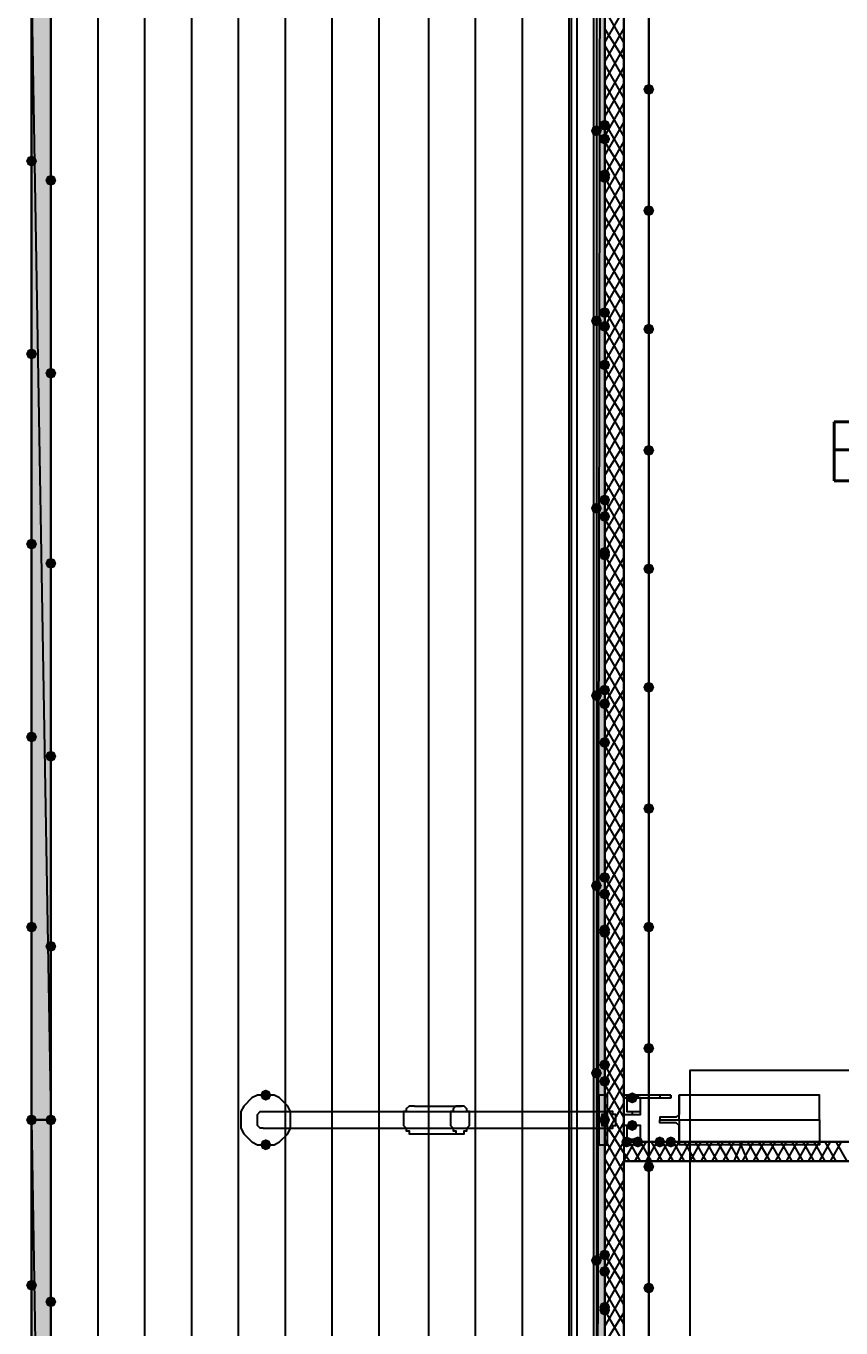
# Model space of a CAD drawing. Header units: millimetres. Extents: x 0 to 420, y 0 to 297.
# Drawn here: x 98.93 to 111.45, y 137.52 to 157.52 of the extents above; entities that cross this region are included whole.
import ezdxf

# ---------------------------------------------------------------- set-up
doc = ezdxf.new("R2010")
doc.units = ezdxf.units.MM
doc.layers.get('0').update_dxf_attribs({"linetype": 'CONTINUOUS'})
doc.styles.get("Standard").update_dxf_attribs({"font": 'STANDARD'})

msp = doc.modelspace()

# ---------------------------------------------------------------- hatches: boundary and pattern name
at = {"true_color": 0x000007}
h = msp.add_hatch(color=0, dxfattribs=at)
h.paths.add_polyline_path([(107.823, 122.766667), (107.696, 122.766667), (107.823, 205.062667)], flags=0)
h.paths.add_polyline_path([(107.696, 122.766667), (107.823, 205.062667), (107.696, 205.062667)], flags=0)
h = msp.add_hatch(color=0, dxfattribs=at)
h.paths.add_polyline_path([(99.017667, 140.716), (99.017667, 158.115), (99.314, 140.716)], flags=0)
h.paths.add_polyline_path([(99.017667, 158.115), (99.314, 140.716), (99.314, 158.115)], flags=0)
h = msp.add_hatch(color=0, dxfattribs=at)
h.paths.add_polyline_path([(107.823, 158.115), (107.823, 140.716)], flags=0)
h.paths.add_polyline_path([(107.823, 140.716), (107.823, 158.115)], flags=0)
for points in [[(108.585, 156.548667), (108.560129, 156.488871), (108.500333, 156.464), (108.440538, 156.488871), (108.415667, 156.548667), (108.440537, 156.608462), (108.500333, 156.633333), (108.560129, 156.608463)], [(108.585, 154.686), (108.560129, 154.626204), (108.500333, 154.601333), (108.440538, 154.626204), (108.415667, 154.686), (108.440537, 154.745796), (108.500333, 154.770667), (108.560129, 154.745796)], [(108.585, 152.865667), (108.560129, 152.805871), (108.500333, 152.781), (108.440538, 152.805871), (108.415667, 152.865667), (108.440537, 152.925462), (108.500333, 152.950333), (108.560129, 152.925463)], [(108.585, 151.003), (108.560129, 150.943204), (108.500333, 150.918333), (108.440538, 150.943204), (108.415667, 151.003), (108.440537, 151.062796), (108.500333, 151.087667), (108.560129, 151.062796)], [(108.585, 149.182667), (108.560129, 149.122871), (108.500333, 149.098), (108.440538, 149.122871), (108.415667, 149.182667), (108.440537, 149.242462), (108.500333, 149.267333), (108.560129, 149.242463)], [(108.585, 147.362333), (108.560129, 147.302537), (108.500333, 147.277667), (108.440538, 147.302537), (108.415667, 147.362333), (108.440537, 147.422129), (108.500333, 147.447), (108.560129, 147.422129)], [(108.585, 145.499667), (108.560129, 145.439871), (108.500333, 145.415), (108.440538, 145.439871), (108.415667, 145.499667), (108.440537, 145.559462), (108.500333, 145.584333), (108.560129, 145.559463)], [(108.585, 143.679333), (108.560129, 143.619537), (108.500333, 143.594667), (108.440538, 143.619537), (108.415667, 143.679333), (108.440537, 143.739129), (108.500333, 143.764), (108.560129, 143.739129)], [(108.585, 141.816667), (108.560129, 141.756871), (108.500333, 141.732), (108.440538, 141.756871), (108.415667, 141.816667), (108.440537, 141.876462), (108.500333, 141.901333), (108.560129, 141.876463)], [(102.700667, 141.097), (102.675796, 141.037204), (102.616, 141.012333), (102.556204, 141.037204), (102.531333, 141.097), (102.556204, 141.156796), (102.616, 141.181667), (102.675796, 141.156796)], [(108.331, 141.054667), (108.306129, 140.994871), (108.246333, 140.97), (108.186537, 140.994871), (108.161667, 141.054667), (108.186537, 141.114462), (108.246333, 141.139333), (108.306129, 141.114463)], [(108.331, 140.631333), (108.306129, 140.571537), (108.246333, 140.546667), (108.186537, 140.571537), (108.161667, 140.631333), (108.186537, 140.691129), (108.246333, 140.716), (108.306129, 140.691129)], [(102.700667, 140.335), (102.675796, 140.275204), (102.616, 140.250333), (102.556204, 140.275204), (102.531333, 140.335), (102.556204, 140.394796), (102.616, 140.419667), (102.675796, 140.394796)], [(108.246333, 140.377333), (108.221463, 140.317537), (108.161667, 140.292667), (108.101871, 140.317537), (108.077, 140.377333), (108.101871, 140.437129), (108.161667, 140.462), (108.221462, 140.437129)], [(108.415667, 140.377333), (108.390796, 140.317537), (108.331, 140.292667), (108.271204, 140.317537), (108.246333, 140.377333), (108.271204, 140.437129), (108.331, 140.462), (108.390796, 140.437129)], [(108.754333, 140.377333), (108.729462, 140.317537), (108.669667, 140.292667), (108.609871, 140.317537), (108.585, 140.377333), (108.609871, 140.437129), (108.669667, 140.462), (108.729462, 140.437129)], [(108.923667, 140.377333), (108.898796, 140.317537), (108.839, 140.292667), (108.779204, 140.317537), (108.754333, 140.377333), (108.779204, 140.437129), (108.839, 140.462), (108.898796, 140.437129)], [(108.585, 139.996333), (108.560129, 139.936537), (108.500333, 139.911667), (108.440538, 139.936537), (108.415667, 139.996333), (108.440537, 140.056129), (108.500333, 140.081), (108.560129, 140.056129)], [(108.585, 138.133667), (108.560129, 138.073871), (108.500333, 138.049), (108.440538, 138.073871), (108.415667, 138.133667), (108.440537, 138.193462), (108.500333, 138.218333), (108.560129, 138.193463)]]:
    msp.add_hatch(color=0, dxfattribs=at).paths.add_polyline_path(points, flags=0)
at = {"true_color": 0x0000fe}
for points in [[(107.907667, 155.998333), (107.882796, 155.938538), (107.823, 155.913667), (107.763204, 155.938538), (107.738333, 155.998333), (107.763204, 156.058129), (107.823, 156.083), (107.882796, 156.058129)], [(107.780667, 155.913667), (107.755796, 155.853871), (107.696, 155.829), (107.636204, 155.853871), (107.611333, 155.913667), (107.636204, 155.973462), (107.696, 155.998333), (107.755796, 155.973463)], [(107.907667, 155.786667), (107.882796, 155.726871), (107.823, 155.702), (107.763204, 155.726871), (107.738333, 155.786667), (107.763204, 155.846462), (107.823, 155.871333), (107.882796, 155.846463)], [(107.907667, 155.786667), (107.882796, 155.726871), (107.823, 155.702), (107.763204, 155.726871), (107.738333, 155.786667), (107.763204, 155.846462), (107.823, 155.871333), (107.882796, 155.846463)], [(99.102333, 155.448), (99.077463, 155.388204), (99.017667, 155.363333), (98.957871, 155.388204), (98.933, 155.448), (98.957871, 155.507796), (99.017667, 155.532667), (99.077462, 155.507796)], [(99.398667, 155.151667), (99.373796, 155.091871), (99.314, 155.067), (99.254204, 155.091871), (99.229333, 155.151667), (99.254204, 155.211462), (99.314, 155.236333), (99.373796, 155.211463)], [(107.907667, 155.236333), (107.882796, 155.176537), (107.823, 155.151667), (107.763204, 155.176537), (107.738333, 155.236333), (107.763204, 155.296129), (107.823, 155.321), (107.882796, 155.296129)], [(107.907667, 155.194), (107.882796, 155.134204), (107.823, 155.109333), (107.763204, 155.134204), (107.738333, 155.194), (107.763204, 155.253796), (107.823, 155.278667), (107.882796, 155.253796)], [(107.780667, 152.992667), (107.755796, 152.932871), (107.696, 152.908), (107.636204, 152.932871), (107.611333, 152.992667), (107.636204, 153.052462), (107.696, 153.077333), (107.755796, 153.052463)], [(107.907667, 153.119667), (107.882796, 153.059871), (107.823, 153.035), (107.763204, 153.059871), (107.738333, 153.119667), (107.763204, 153.179462), (107.823, 153.204333), (107.882796, 153.179463)], [(107.907667, 152.908), (107.882796, 152.848204), (107.823, 152.823333), (107.763204, 152.848204), (107.738333, 152.908), (107.763204, 152.967796), (107.823, 152.992667), (107.882796, 152.967796)], [(107.907667, 152.908), (107.882796, 152.848204), (107.823, 152.823333), (107.763204, 152.848204), (107.738333, 152.908), (107.763204, 152.967796), (107.823, 152.992667), (107.882796, 152.967796)], [(99.102333, 152.484667), (99.077463, 152.424871), (99.017667, 152.4), (98.957871, 152.424871), (98.933, 152.484667), (98.957871, 152.544462), (99.017667, 152.569333), (99.077462, 152.544463)], [(99.398667, 152.188333), (99.373796, 152.128537), (99.314, 152.103667), (99.254204, 152.128537), (99.229333, 152.188333), (99.254204, 152.248129), (99.314, 152.273), (99.373796, 152.248129)], [(107.907667, 152.315333), (107.882796, 152.255537), (107.823, 152.230667), (107.763204, 152.255537), (107.738333, 152.315333), (107.763204, 152.375129), (107.823, 152.4), (107.882796, 152.375129)], [(107.907667, 152.315333), (107.882796, 152.255537), (107.823, 152.230667), (107.763204, 152.255537), (107.738333, 152.315333), (107.763204, 152.375129), (107.823, 152.4), (107.882796, 152.375129)], [(107.907667, 150.241), (107.882796, 150.181204), (107.823, 150.156333), (107.763204, 150.181204), (107.738333, 150.241), (107.763204, 150.300796), (107.823, 150.325667), (107.882796, 150.300796)], [(107.780667, 150.114), (107.755796, 150.054204), (107.696, 150.029333), (107.636204, 150.054204), (107.611333, 150.114), (107.636204, 150.173796), (107.696, 150.198667), (107.755796, 150.173796)], [(107.907667, 149.987), (107.882796, 149.927204), (107.823, 149.902333), (107.763204, 149.927204), (107.738333, 149.987), (107.763204, 150.046796), (107.823, 150.071667), (107.882796, 150.046796)], [(107.907667, 149.987), (107.882796, 149.927204), (107.823, 149.902333), (107.763204, 149.927204), (107.738333, 149.987), (107.763204, 150.046796), (107.823, 150.071667), (107.882796, 150.046796)], [(99.102333, 149.563667), (99.077463, 149.503871), (99.017667, 149.479), (98.957871, 149.503871), (98.933, 149.563667), (98.957871, 149.623462), (99.017667, 149.648333), (99.077462, 149.623463)], [(107.907667, 149.436667), (107.882796, 149.376871), (107.823, 149.352), (107.763204, 149.376871), (107.738333, 149.436667), (107.763204, 149.496462), (107.823, 149.521333), (107.882796, 149.496463)], [(107.907667, 149.394333), (107.882796, 149.334537), (107.823, 149.309667), (107.763204, 149.334537), (107.738333, 149.394333), (107.763204, 149.454129), (107.823, 149.479), (107.882796, 149.454129)], [(99.398667, 149.267333), (99.373796, 149.207537), (99.314, 149.182667), (99.254204, 149.207537), (99.229333, 149.267333), (99.254204, 149.327129), (99.314, 149.352), (99.373796, 149.327129)], [(107.780667, 147.235333), (107.755796, 147.175537), (107.696, 147.150667), (107.636204, 147.175537), (107.611333, 147.235333), (107.636204, 147.295129), (107.696, 147.32), (107.755796, 147.295129)], [(107.907667, 147.32), (107.882796, 147.260204), (107.823, 147.235333), (107.763204, 147.260204), (107.738333, 147.32), (107.763204, 147.379796), (107.823, 147.404667), (107.882796, 147.379796)], [(107.907667, 147.108333), (107.882796, 147.048537), (107.823, 147.023667), (107.763204, 147.048537), (107.738333, 147.108333), (107.763204, 147.168129), (107.823, 147.193), (107.882796, 147.168129)], [(107.907667, 147.108333), (107.882796, 147.048537), (107.823, 147.023667), (107.763204, 147.048537), (107.738333, 147.108333), (107.763204, 147.168129), (107.823, 147.193), (107.882796, 147.168129)], [(99.102333, 146.600333), (99.077463, 146.540537), (99.017667, 146.515667), (98.957871, 146.540537), (98.933, 146.600333), (98.957871, 146.660129), (99.017667, 146.685), (99.077462, 146.660129)], [(107.907667, 146.515667), (107.882796, 146.455871), (107.823, 146.431), (107.763204, 146.455871), (107.738333, 146.515667), (107.763204, 146.575462), (107.823, 146.600333), (107.882796, 146.575463)], [(107.907667, 146.515667), (107.882796, 146.455871), (107.823, 146.431), (107.763204, 146.455871), (107.738333, 146.515667), (107.763204, 146.575462), (107.823, 146.600333), (107.882796, 146.575463)], [(99.398667, 146.304), (99.373796, 146.244204), (99.314, 146.219333), (99.254204, 146.244204), (99.229333, 146.304), (99.254204, 146.363796), (99.314, 146.388667), (99.373796, 146.363796)], [(107.907667, 144.441333), (107.882796, 144.381537), (107.823, 144.356667), (107.763204, 144.381537), (107.738333, 144.441333), (107.763204, 144.501129), (107.823, 144.526), (107.882796, 144.501129)], [(107.780667, 144.314333), (107.755796, 144.254537), (107.696, 144.229667), (107.636204, 144.254537), (107.611333, 144.314333), (107.636204, 144.374129), (107.696, 144.399), (107.755796, 144.374129)], [(107.907667, 144.187333), (107.882796, 144.127537), (107.823, 144.102667), (107.763204, 144.127537), (107.738333, 144.187333), (107.763204, 144.247129), (107.823, 144.272), (107.882796, 144.247129)], [(107.907667, 144.187333), (107.882796, 144.127537), (107.823, 144.102667), (107.763204, 144.127537), (107.738333, 144.187333), (107.763204, 144.247129), (107.823, 144.272), (107.882796, 144.247129)], [(99.102333, 143.679333), (99.077463, 143.619537), (99.017667, 143.594667), (98.957871, 143.619537), (98.933, 143.679333), (98.957871, 143.739129), (99.017667, 143.764), (99.077462, 143.739129)], [(107.907667, 143.637), (107.882796, 143.577204), (107.823, 143.552333), (107.763204, 143.577204), (107.738333, 143.637), (107.763204, 143.696796), (107.823, 143.721667), (107.882796, 143.696796)], [(107.907667, 143.594667), (107.882796, 143.534871), (107.823, 143.51), (107.763204, 143.534871), (107.738333, 143.594667), (107.763204, 143.654462), (107.823, 143.679333), (107.882796, 143.654463)], [(99.398667, 143.383), (99.373796, 143.323204), (99.314, 143.298333), (99.254204, 143.323204), (99.229333, 143.383), (99.254204, 143.442796), (99.314, 143.467667), (99.373796, 143.442796)], [(107.907667, 141.562667), (107.882796, 141.502871), (107.823, 141.478), (107.763204, 141.502871), (107.738333, 141.562667), (107.763204, 141.622462), (107.823, 141.647333), (107.882796, 141.622463)], [(107.780667, 141.435667), (107.755796, 141.375871), (107.696, 141.351), (107.636204, 141.375871), (107.611333, 141.435667), (107.636204, 141.495462), (107.696, 141.520333), (107.755796, 141.495463)], [(107.907667, 141.308667), (107.882796, 141.248871), (107.823, 141.224), (107.763204, 141.248871), (107.738333, 141.308667), (107.763204, 141.368462), (107.823, 141.393333), (107.882796, 141.368463)], [(107.907667, 141.308667), (107.882796, 141.248871), (107.823, 141.224), (107.763204, 141.248871), (107.738333, 141.308667), (107.763204, 141.368462), (107.823, 141.393333), (107.882796, 141.368463)], [(99.102333, 140.716), (99.077463, 140.656204), (99.017667, 140.631333), (98.957871, 140.656204), (98.933, 140.716), (98.957871, 140.775796), (99.017667, 140.800667), (99.077462, 140.775796)], [(99.398667, 140.716), (99.373796, 140.656204), (99.314, 140.631333), (99.254204, 140.656204), (99.229333, 140.716), (99.254204, 140.775796), (99.314, 140.800667), (99.373796, 140.775796)], [(99.398667, 140.716), (99.373796, 140.656204), (99.314, 140.631333), (99.254204, 140.656204), (99.229333, 140.716), (99.254204, 140.775796), (99.314, 140.800667), (99.373796, 140.775796)], [(107.907667, 140.716), (107.882796, 140.656204), (107.823, 140.631333), (107.763204, 140.656204), (107.738333, 140.716), (107.763204, 140.775796), (107.823, 140.800667), (107.882796, 140.775796)], [(107.907667, 140.716), (107.882796, 140.656204), (107.823, 140.631333), (107.763204, 140.656204), (107.738333, 140.716), (107.763204, 140.775796), (107.823, 140.800667), (107.882796, 140.775796)], [(107.780667, 138.557), (107.755796, 138.497204), (107.696, 138.472333), (107.636204, 138.497204), (107.611333, 138.557), (107.636204, 138.616796), (107.696, 138.641667), (107.755796, 138.616796)], [(107.907667, 138.641667), (107.882796, 138.581871), (107.823, 138.557), (107.763204, 138.581871), (107.738333, 138.641667), (107.763204, 138.701462), (107.823, 138.726333), (107.882796, 138.701463)], [(107.907667, 138.387667), (107.882796, 138.327871), (107.823, 138.303), (107.763204, 138.327871), (107.738333, 138.387667), (107.763204, 138.447462), (107.823, 138.472333), (107.882796, 138.447463)], [(107.907667, 138.387667), (107.882796, 138.327871), (107.823, 138.303), (107.763204, 138.327871), (107.738333, 138.387667), (107.763204, 138.447462), (107.823, 138.472333), (107.882796, 138.447463)], [(99.102333, 138.176), (99.077463, 138.116204), (99.017667, 138.091333), (98.957871, 138.116204), (98.933, 138.176), (98.957871, 138.235796), (99.017667, 138.260667), (99.077462, 138.235796)], [(99.398667, 137.922), (99.373796, 137.862204), (99.314, 137.837333), (99.254204, 137.862204), (99.229333, 137.922), (99.254204, 137.981796), (99.314, 138.006667), (99.373796, 137.981796)], [(107.907667, 137.837333), (107.882796, 137.777537), (107.823, 137.752667), (107.763204, 137.777537), (107.738333, 137.837333), (107.763204, 137.897129), (107.823, 137.922), (107.882796, 137.897129)], [(107.907667, 137.795), (107.882796, 137.735204), (107.823, 137.710333), (107.763204, 137.735204), (107.738333, 137.795), (107.763204, 137.854796), (107.823, 137.879667), (107.882796, 137.854796)]]:
    msp.add_hatch(color=0, dxfattribs=at).paths.add_polyline_path(points, flags=0)
at = {"true_color": 0x000007}
h = msp.add_hatch(color=0, dxfattribs=at)
h.paths.add_polyline_path([(99.017667, 122.766667), (99.017667, 140.716), (99.314, 122.766667)], flags=0)
h.paths.add_polyline_path([(99.017667, 140.716), (99.314, 122.766667), (99.314, 140.716)], flags=0)
h = msp.add_hatch(color=0, dxfattribs=at)
h.paths.add_polyline_path([(107.823, 140.716), (107.823, 123.317)], flags=0)
h.paths.add_polyline_path([(107.823, 123.317), (107.823, 140.716)], flags=0)

# ---------------------------------------------------------------- linework, layer by layer
at = {"color": 0, "true_color": 0x000007}
for points in [[(107.823, 222.546333), (107.823, 105.579333)], [(107.696, 205.062667), (107.696, 122.766667)], [(107.823, 122.470333), (107.823, 205.062667), (107.696, 205.062667)], [(107.823, 122.470333), (107.823, 205.062667), (107.823, 122.470333), (107.823, 205.062667)], [(107.823, 122.470333), (107.823, 122.766667), (107.823, 205.062667)], [(99.314, 169.714333), (99.017667, 169.714333), (99.017667, 158.115), (99.314, 158.115), (99.314, 140.716)], [(108.119333, 140.377333), (108.119333, 163.745333)], [(99.314, 158.115), (99.017667, 158.115), (99.017667, 140.716), (99.314, 140.716)], [(99.314, 140.716), (99.314, 158.115)], [(107.823, 158.115), (107.823, 140.716), (107.823, 158.115), (107.823, 140.716)], [(107.823, 157.268333), (108.119333, 157.776333)], [(108.119333, 157.268333), (107.823, 157.776333)], [(107.823, 156.972), (108.119333, 157.48)], [(108.119333, 157.014333), (107.823, 157.48)], [(108.119333, 156.718), (107.823, 157.226)], [(107.823, 156.675667), (108.119333, 157.183667)], [(108.119333, 156.421667), (107.823, 156.929667)], [(107.823, 156.379333), (108.119333, 156.887333)], [(107.823, 156.125333), (108.119333, 156.633333)], [(108.119333, 156.125333), (107.823, 156.633333)], [(107.823, 155.829), (108.119333, 156.337)], [(108.119333, 155.829), (107.823, 156.337)], [(107.823, 155.532667), (108.119333, 156.040667)], [(108.119333, 155.532667), (107.823, 156.040667)], [(107.823, 155.236333), (108.119333, 155.744333)], [(108.119333, 155.278667), (107.823, 155.744333)], [(108.119333, 154.982333), (107.823, 155.490333)], [(107.823, 154.94), (108.119333, 155.448)], [(108.119333, 154.686), (107.823, 155.194)], [(107.823, 154.643667), (108.119333, 155.151667)], [(108.119333, 154.389667), (107.823, 154.897667)], [(107.823, 154.389667), (108.119333, 154.855333)], [(107.823, 154.093333), (108.119333, 154.601333)], [(108.119333, 154.093333), (107.823, 154.601333)], [(107.823, 153.797), (108.119333, 154.305)], [(108.119333, 153.797), (107.823, 154.305)], [(107.823, 153.500667), (108.119333, 154.008667)], [(108.119333, 153.500667), (107.823, 154.008667)], [(107.823, 153.204333), (108.119333, 153.712333)], [(108.119333, 153.246667), (107.823, 153.712333)], [(108.119333, 152.950333), (107.823, 153.458333)], [(107.823, 152.908), (108.119333, 153.416)], [(108.119333, 152.654), (107.823, 153.162)], [(107.823, 152.611667), (108.119333, 153.119667)], [(107.823, 152.357667), (108.119333, 152.865667)], [(108.119333, 152.357667), (107.823, 152.865667)], [(107.823, 152.061333), (108.119333, 152.569333)], [(108.119333, 152.061333), (107.823, 152.569333)], [(107.823, 151.765), (108.119333, 152.273)], [(108.119333, 151.765), (107.823, 152.273)], [(107.823, 151.468667), (108.119333, 151.976667)], [(108.119333, 151.511), (107.823, 151.976667)], [(108.119333, 151.214667), (107.823, 151.722667)], [(107.823, 151.172333), (108.119333, 151.680333)], [(108.119333, 150.918333), (107.823, 151.426333)], [(107.823, 150.876), (108.119333, 151.384)], [(108.119333, 150.622), (107.823, 151.13)], [(107.823, 150.622), (108.119333, 151.087667)], [(107.823, 150.325667), (108.119333, 150.833667)], [(108.119333, 150.325667), (107.823, 150.833667)], [(107.823, 150.029333), (108.119333, 150.537333)], [(108.119333, 150.029333), (107.823, 150.537333)], [(107.823, 149.733), (108.119333, 150.241)], [(108.119333, 149.733), (107.823, 150.241)], [(107.823, 149.436667), (108.119333, 149.944667)], [(108.119333, 149.479), (107.823, 149.944667)], [(108.119333, 149.182667), (107.823, 149.690667)], [(107.823, 149.140333), (108.119333, 149.648333)], [(108.119333, 148.886333), (107.823, 149.394333)], [(107.823, 148.844), (108.119333, 149.352)], [(108.119333, 148.59), (107.823, 149.098)], [(107.823, 148.59), (108.119333, 149.055667)], [(107.823, 148.293667), (108.119333, 148.801667)], [(108.119333, 148.293667), (107.823, 148.801667)], [(107.823, 147.997333), (108.119333, 148.505333)], [(108.119333, 147.997333), (107.823, 148.505333)], [(107.823, 147.701), (108.119333, 148.209)], [(108.119333, 147.743333), (107.823, 148.209)], [(108.119333, 147.447), (107.823, 147.955)], [(107.823, 147.404667), (108.119333, 147.912667)], [(108.119333, 147.150667), (107.823, 147.658667)], [(107.823, 147.108333), (108.119333, 147.616333)], [(108.119333, 146.854333), (107.823, 147.362333)], [(107.823, 146.854333), (108.119333, 147.32)], [(107.823, 146.558), (108.119333, 147.066)], [(108.119333, 146.558), (107.823, 147.066)], [(107.823, 146.261667), (108.119333, 146.769667)], [(108.119333, 146.261667), (107.823, 146.769667)], [(107.823, 145.965333), (108.119333, 146.473333)], [(108.119333, 145.965333), (107.823, 146.473333)], [(107.823, 145.669), (108.119333, 146.177)], [(108.119333, 145.711333), (107.823, 146.177)], [(108.119333, 145.415), (107.823, 145.923)], [(107.823, 145.372667), (108.119333, 145.880667)], [(108.119333, 145.118667), (107.823, 145.626667)], [(107.823, 145.076333), (108.119333, 145.584333)], [(108.119333, 144.822333), (107.823, 145.330333)], [(107.823, 144.822333), (108.119333, 145.288)], [(107.823, 144.526), (108.119333, 145.034)], [(108.119333, 144.526), (107.823, 145.034)], [(107.823, 144.229667), (108.119333, 144.737667)], [(108.119333, 144.229667), (107.823, 144.737667)], [(107.823, 143.933333), (108.119333, 144.441333)], [(108.119333, 143.975667), (107.823, 144.441333)], [(108.119333, 143.679333), (107.823, 144.187333)], [(107.823, 143.637), (108.119333, 144.145)], [(108.119333, 143.383), (107.823, 143.891)], [(107.823, 143.340667), (108.119333, 143.848667)], [(108.119333, 143.086667), (107.823, 143.594667)], [(107.823, 143.086667), (108.119333, 143.552333)], [(107.823, 142.790333), (108.119333, 143.298333)], [(108.119333, 142.790333), (107.823, 143.298333)], [(107.823, 142.494), (108.119333, 143.002)], [(108.119333, 142.494), (107.823, 143.002)], [(107.823, 142.197667), (108.119333, 142.705667)], [(108.119333, 142.197667), (107.823, 142.705667)], [(107.823, 141.901333), (108.119333, 142.409333)], [(108.119333, 141.943667), (107.823, 142.409333)], [(108.119333, 141.647333), (107.823, 142.155333)], [(107.823, 141.605), (108.119333, 142.113)], [(108.119333, 141.351), (107.823, 141.859)], [(107.823, 141.308667), (108.119333, 141.816667)], [(108.119333, 141.054667), (107.823, 141.562667)], [(107.823, 141.054667), (108.119333, 141.520333)], [(107.823, 140.758333), (108.119333, 141.266333)], [(108.119333, 140.758333), (107.823, 141.266333)], [(102.616, 141.097), (102.531333, 141.097), (102.489, 141.097), (102.404333, 141.054667), (102.362, 141.012333), (102.319667, 140.97), (102.277333, 140.927667), (102.235, 140.843), (102.235, 140.800667), (102.235, 140.716), (102.235, 140.631333), (102.235, 140.589), (102.277333, 140.504333), (102.319667, 140.462), (102.362, 140.419667), (102.404333, 140.377333), (102.489, 140.335), (102.531333, 140.335), (102.616, 140.335)], [(107.738333, 140.335), (107.738333, 140.377333), (107.738333, 140.419667), (107.738333, 140.462), (107.738333, 140.504333), (107.738333, 140.589), (107.738333, 140.631333), (107.738333, 140.716), (107.738333, 140.800667), (107.738333, 140.843), (107.738333, 140.927667), (107.738333, 140.97), (107.738333, 141.012333), (107.738333, 141.054667), (107.738333, 141.097)], [(107.738333, 140.335), (107.865333, 140.335), (107.865333, 140.377333), (107.865333, 140.419667), (107.865333, 140.462), (107.865333, 140.504333), (107.865333, 140.589), (107.865333, 140.631333), (107.865333, 140.716), (107.865333, 140.800667), (107.865333, 140.843), (107.865333, 140.927667), (107.865333, 140.97), (107.865333, 141.012333), (107.865333, 141.054667), (107.865333, 141.097), (107.738333, 141.097)], [(108.161667, 141.097), (108.161667, 141.054667)], [(108.331, 141.097), (108.331, 141.054667)], [(108.500333, 141.097), (108.500333, 140.377333)], [(108.669667, 141.097), (108.669667, 141.054667)], [(108.966, 140.716), (108.966, 141.097), (108.966, 141.054667), (108.966, 140.800667), (108.923667, 140.758333), (108.669667, 140.758333), (108.669667, 140.716), (108.966, 140.716), (111.125, 140.716), (111.125, 141.097), (108.966, 141.097)], [(108.839, 141.097), (108.839, 141.054667)], [(102.573667, 140.589), (102.531333, 140.589), (102.489, 140.631333), (102.489, 140.673667), (102.489, 140.716), (102.489, 140.758333), (102.489, 140.800667), (102.531333, 140.843), (102.573667, 140.843)], [(102.573667, 140.843), (107.907667, 140.843)], [(104.902, 140.927667), (104.859667, 140.927667), (104.817333, 140.927667), (104.775, 140.885333), (104.775, 140.843), (104.732667, 140.843), (104.732667, 140.800667), (104.732667, 140.758333), (104.732667, 140.716), (104.732667, 140.673667), (104.732667, 140.631333), (104.775, 140.589), (104.775, 140.546667), (104.817333, 140.546667), (104.817333, 140.504333), (104.859667, 140.504333), (104.902, 140.504333)], [(104.902, 140.927667), (105.621667, 140.927667)], [(107.823, 140.462), (108.119333, 140.97)], [(108.119333, 140.462), (107.823, 140.97)], [(108.246333, 140.843), (108.246333, 140.800667)], [(99.314, 122.766667), (99.314, 140.716), (99.017667, 140.716), (99.017667, 122.470333)], [(99.314, 122.766667), (99.314, 140.716)], [(107.823, 123.317), (107.823, 140.716), (107.823, 123.317), (107.823, 140.716)], [(107.823, 140.165667), (108.119333, 140.673667)], [(108.119333, 140.208), (107.823, 140.673667)], [(108.966, 140.716), (108.966, 140.335), (108.966, 140.377333), (108.966, 140.631333), (108.923667, 140.673667), (108.669667, 140.673667), (108.669667, 140.716), (108.966, 140.716), (111.125, 140.716), (111.125, 140.335), (108.966, 140.335)], [(102.573667, 140.589), (107.907667, 140.589)], [(104.902, 140.504333), (105.621667, 140.504333)], [(108.119333, 139.911667), (107.823, 140.419667)], [(108.246333, 140.419667), (108.246333, 140.377333)], [(107.823, 139.869333), (108.119333, 140.377333)], [(108.119333, 140.081), (108.288667, 140.377333)], [(120.438333, 140.377333), (108.119333, 140.377333)], [(108.373333, 140.081), (108.204, 140.377333)], [(108.288667, 140.081), (108.458, 140.377333)], [(108.542667, 140.081), (108.373333, 140.377333)], [(108.458, 140.081), (108.627333, 140.377333)], [(108.712, 140.081), (108.542667, 140.377333)], [(108.627333, 140.081), (108.796667, 140.377333)], [(108.881333, 140.081), (108.712, 140.377333)], [(108.796667, 140.081), (108.966, 140.377333)], [(109.050667, 140.081), (108.881333, 140.377333)], [(108.966, 140.081), (109.135333, 140.377333)], [(109.22, 140.081), (109.050667, 140.377333)], [(109.135333, 140.081), (109.304667, 140.377333)], [(109.389333, 140.081), (109.22, 140.377333)], [(109.304667, 140.081), (109.474, 140.377333)], [(109.558667, 140.081), (109.389333, 140.377333)], [(109.474, 140.081), (109.643333, 140.377333)], [(109.728, 140.081), (109.558667, 140.377333)], [(109.643333, 140.081), (109.812667, 140.377333)], [(109.897333, 140.081), (109.728, 140.377333)], [(109.812667, 140.081), (109.939667, 140.377333)], [(110.024333, 140.081), (109.897333, 140.377333)], [(109.939667, 140.081), (110.109, 140.377333)], [(110.193667, 140.081), (110.024333, 140.377333)], [(110.109, 140.081), (110.278333, 140.377333)], [(110.363, 140.081), (110.193667, 140.377333)], [(110.278333, 140.081), (110.447667, 140.377333)], [(110.532333, 140.081), (110.363, 140.377333)], [(110.447667, 140.081), (110.617, 140.377333)], [(110.701667, 140.081), (110.532333, 140.377333)], [(110.617, 140.081), (110.786333, 140.377333)], [(110.871, 140.081), (110.701667, 140.377333)], [(110.786333, 140.081), (110.955667, 140.377333)], [(111.040333, 140.081), (110.871, 140.377333)], [(110.955667, 140.081), (111.125, 140.377333)], [(111.209667, 140.081), (111.040333, 140.377333)], [(111.125, 140.081), (111.294333, 140.377333)], [(111.379, 140.081), (111.209667, 140.377333)], [(111.294333, 140.081), (111.463667, 140.377333)], [(111.548333, 140.081), (111.379, 140.377333)], [(108.119333, 139.615333), (107.823, 140.123333)], [(107.823, 139.573), (108.119333, 140.081)], [(108.204, 140.081), (108.119333, 140.208)], [(108.119333, 140.081), (127.338667, 140.081)], [(108.119333, 105.579333), (108.119333, 140.081)], [(108.119333, 139.319), (107.823, 139.827)], [(107.823, 139.319), (108.119333, 139.784667)], [(107.823, 139.022667), (108.119333, 139.530667)], [(108.119333, 139.022667), (107.823, 139.530667)], [(107.823, 138.726333), (108.119333, 139.234333)], [(108.119333, 138.726333), (107.823, 139.234333)], [(107.823, 138.43), (108.119333, 138.938)], [(108.119333, 138.43), (107.823, 138.938)], [(107.823, 138.133667), (108.119333, 138.641667)], [(108.119333, 138.176), (107.823, 138.641667)], [(108.119333, 137.879667), (107.823, 138.387667)], [(107.823, 137.837333), (108.119333, 138.345333)], [(108.119333, 137.583333), (107.823, 138.091333)], [(107.823, 137.541), (108.119333, 138.049)], [(108.119333, 137.287), (107.823, 137.795)], [(107.823, 137.287), (108.119333, 137.752667)]]:
    msp.add_lwpolyline(points, dxfattribs=at)
for points in [[(392.938, 222.25), (258.868333, 222.25), (258.868333, 191.219667), (242.189, 191.219667), (242.189, 222.25), (108.119333, 222.25), (108.119333, 105.579333), (242.189, 105.579333), (242.189, 136.609667), (258.868333, 136.609667), (258.868333, 105.579333), (392.938, 105.579333)], [(242.189, 221.869), (242.189, 191.219667), (258.868333, 191.219667), (258.868333, 221.869), (392.557, 221.869), (392.557, 105.918), (258.868333, 105.918), (258.868333, 136.609667), (242.189, 136.609667), (242.189, 105.918), (108.500333, 105.918), (108.500333, 221.869)], [(99.864333, 205.062667), (99.314, 205.062667), (99.314, 122.766667), (99.864333, 122.766667), (106.807, 122.766667), (107.399667, 122.766667), (107.399667, 205.062667), (106.807, 205.062667)], [(107.823, 122.766667), (107.696, 122.766667), (107.823, 205.062667)], [(107.696, 122.766667), (107.823, 205.062667), (107.696, 205.062667)], [(107.653667, 163.914667), (107.653667, 122.766667), (107.315, 122.766667), (107.315, 163.914667)], [(99.017667, 140.716), (99.017667, 158.115), (99.314, 140.716)], [(99.017667, 158.115), (99.314, 140.716), (99.314, 158.115)], [(107.823, 158.115), (107.823, 140.716)], [(107.823, 140.716), (107.823, 158.115)], [(107.823, 158.115), (107.823, 140.716)], [(107.823, 158.115), (107.823, 140.716)], [(102.997, 140.631333), (102.997, 140.716), (102.997, 140.800667), (102.997, 140.843), (102.954667, 140.927667), (102.912333, 140.97), (102.87, 141.012333), (102.827667, 141.054667), (102.743, 141.097), (102.700667, 141.097), (102.616, 141.097), (102.531333, 141.097), (102.489, 141.097), (102.404333, 141.054667), (102.362, 141.012333), (102.319667, 140.97), (102.277333, 140.927667), (102.235, 140.843), (102.235, 140.800667), (102.235, 140.716), (102.235, 140.631333), (102.235, 140.589), (102.277333, 140.504333), (102.319667, 140.462), (102.362, 140.419667), (102.404333, 140.377333), (102.489, 140.335), (102.531333, 140.335), (102.616, 140.335), (102.700667, 140.335), (102.743, 140.335), (102.827667, 140.377333), (102.87, 140.419667), (102.912333, 140.462), (102.954667, 140.504333), (102.997, 140.589)], [(108.839, 141.097), (108.119333, 141.097), (108.119333, 141.054667), (108.500333, 141.054667), (108.500333, 140.377333), (108.119333, 140.377333), (108.839, 140.377333), (108.500333, 140.377333), (108.500333, 141.054667), (108.839, 141.054667)], [(108.373333, 141.054667), (108.161667, 141.054667), (108.161667, 140.843), (108.373333, 140.843), (108.373333, 141.054667), (108.119333, 141.054667), (108.119333, 140.800667), (108.373333, 140.800667)], [(105.748667, 140.673667), (105.748667, 140.716), (105.748667, 140.758333), (105.748667, 140.800667), (105.748667, 140.843), (105.706333, 140.843), (105.706333, 140.885333), (105.664, 140.927667), (105.621667, 140.927667), (105.579333, 140.927667), (105.537, 140.927667), (105.494667, 140.885333), (105.494667, 140.843), (105.452333, 140.843), (105.452333, 140.800667), (105.452333, 140.758333), (105.452333, 140.716), (105.452333, 140.673667), (105.452333, 140.631333), (105.494667, 140.589), (105.494667, 140.546667), (105.537, 140.546667), (105.537, 140.504333), (105.579333, 140.504333), (105.621667, 140.504333), (105.664, 140.504333), (105.664, 140.546667), (105.706333, 140.546667), (105.706333, 140.589), (105.748667, 140.631333)], [(107.992333, 140.673667), (107.992333, 140.716), (107.992333, 140.758333), (107.992333, 140.800667), (107.95, 140.800667), (107.95, 140.843), (107.907667, 140.843), (107.865333, 140.843), (107.823, 140.843), (107.823, 140.800667), (107.780667, 140.800667), (107.780667, 140.758333), (107.780667, 140.716), (107.780667, 140.673667), (107.780667, 140.631333), (107.823, 140.631333), (107.823, 140.589), (107.865333, 140.589), (107.907667, 140.589), (107.95, 140.589), (107.95, 140.631333), (107.992333, 140.631333)], [(99.017667, 122.766667), (99.017667, 140.716), (99.314, 122.766667)], [(99.017667, 140.716), (99.314, 122.766667), (99.314, 140.716)], [(107.823, 140.716), (107.823, 123.317)], [(107.823, 123.317), (107.823, 140.716)], [(107.823, 123.317), (107.823, 140.716)], [(107.823, 123.317), (107.823, 140.716)], [(108.373333, 140.631333), (108.161667, 140.631333), (108.161667, 140.419667), (108.373333, 140.419667), (108.373333, 140.631333), (108.119333, 140.631333), (108.119333, 140.377333), (108.373333, 140.377333)]]:
    msp.add_lwpolyline(points, close=True, dxfattribs=at)
at = {"color": 0, "true_color": 0x0000fe}
msp.add_lwpolyline([(242.189, 221.869), (108.500333, 221.869), (108.500333, 105.918), (242.189, 105.918), (242.189, 136.609667), (258.868333, 136.609667), (258.868333, 105.918), (392.557, 105.918), (392.557, 221.869), (258.868333, 221.869), (258.868333, 191.219667), (242.189, 191.219667)], close=True, dxfattribs=at)
at = {"color": 0, "true_color": 0x0000fd}
for points in [[(100.033667, 205.062667), (100.033667, 122.766667)], [(100.753333, 205.062667), (100.753333, 122.766667)], [(101.473, 205.062667), (101.473, 122.766667)], [(102.192667, 205.062667), (102.192667, 122.766667)], [(102.912333, 205.062667), (102.912333, 122.766667)], [(103.632, 205.062667), (103.632, 122.766667)], [(104.351667, 205.062667), (104.351667, 122.766667)], [(105.113667, 205.062667), (105.113667, 122.766667)], [(105.833333, 205.062667), (105.833333, 122.766667)], [(106.553, 205.062667), (106.553, 122.766667)], [(107.272667, 205.062667), (107.272667, 122.766667)]]:
    msp.add_lwpolyline(points, dxfattribs=at)
at = {"color": 0, "true_color": 0x000098}
msp.add_lwpolyline([(108.119333, 140.377333), (120.438333, 140.377333), (120.438333, 163.745333), (108.119333, 163.745333)], close=True, dxfattribs=at)
at = {"color": 0, "true_color": 0x000006}
msp.add_lwpolyline([(112.860668, 107.526666), (109.135335, 107.526666), (109.135335, 141.477999), (119.676335, 141.477999), (119.676335, 151.341666), (119.676335, 151.722666), (121.158001, 151.722666), (121.158001, 163.152666)], dxfattribs=at)
at = {"color": 0, "true_color": 0x00002b}
msp.add_lwpolyline([(108.119333, 140.081), (108.119333, 105.579333), (137.329333, 105.579333), (137.329333, 140.081)], close=True, dxfattribs=at)

# ---------------------------------------------------------------- texts
at = {"color": 0, "true_color": 0x000007, "insert": (111.209672, 151.438902), "char_height": 0.90157, "width": 1.30226779, "attachment_point": 1}
msp.add_mtext('BT', dxfattribs=at)

doc.saveas('drawing.dxf')
